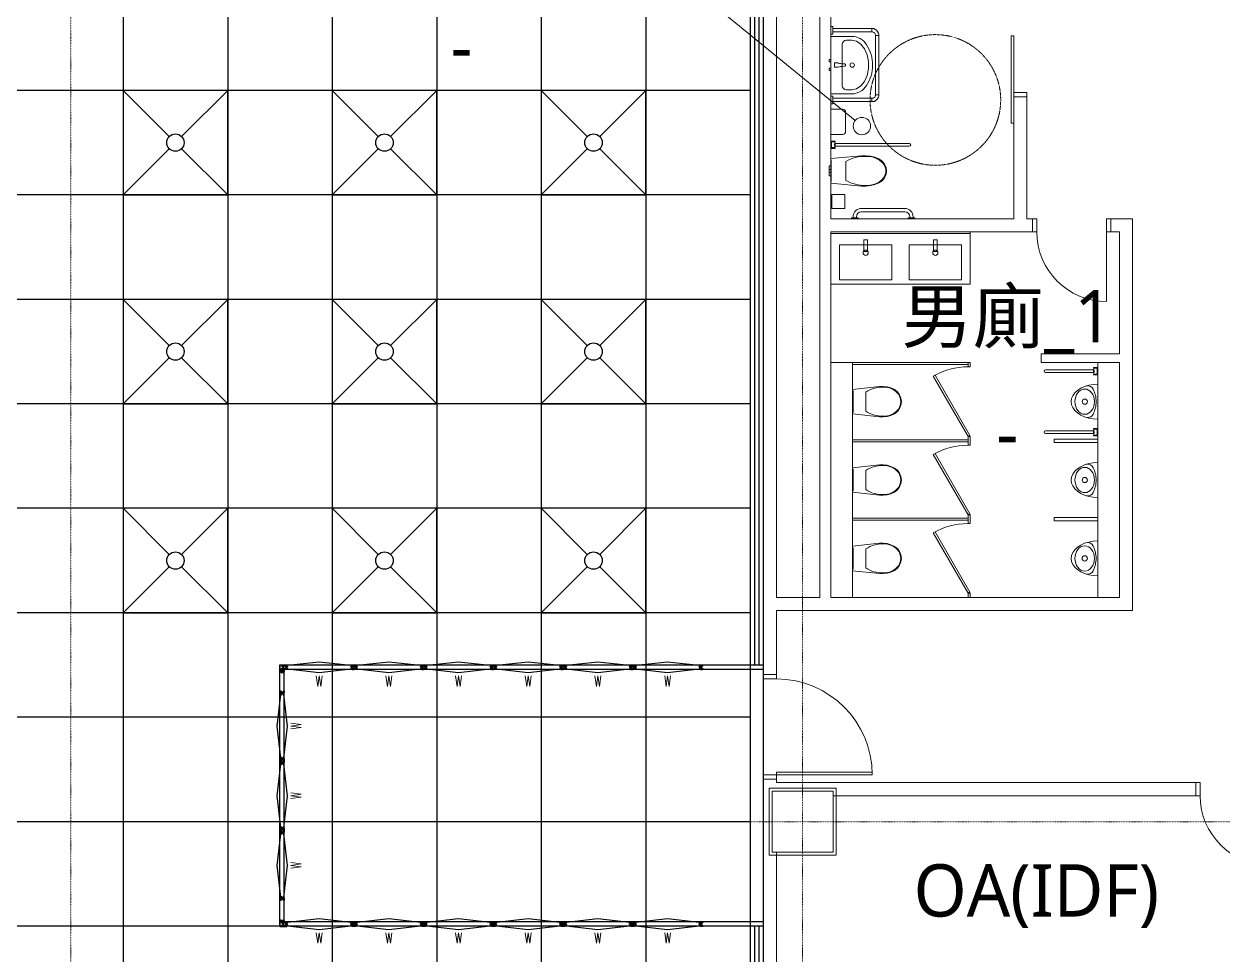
# Model space of a CAD drawing. Extents: x -32000 to 290600, y -111057 to 131250.
# Drawn here: x 234661 to 248428, y 58470 to 69162 of the extents above; entities that cross this region are included whole.
import ezdxf
from ezdxf.enums import TextEntityAlignment as Align

# ---------------------------------------------------------------- set-up
doc = ezdxf.new("R2010")
doc.units = 0
doc.header["$LTSCALE"] = 5
for name, pattern in [('H12PL3$0$HIDDEN', [0.4, 0.3, -0.1]), ('H12PL3$0$JJP_三點線', [0.9, 0.3, -0.15, 0, -0.15, 0, -0.15, 0, -0.15]), ('H12PL3$0$TAI_實線_CNS', [2000, 1000, -1000])]:
    doc.linetypes.add(name, pattern=pattern)
for name, color, linetype in [('H12PL3$0$A-OBJE-TOIL.3D', 252, 'Continuous'), ('H12PL3$0$A-WALL-IN', 252, 'Continuous'), ('H12PL3$0$A-ZONE', 252, 'Continuous'), ('H12PL3$0$Door', 252, 'Continuous'), ('H12PL3$0$S-COL', 252, 'Continuous'), ('H12PL3$0$S-GRID', 252, 'Continuous'), ('XFDC30-200K$0$A-C-4500 (50K)', 9, 'Continuous'), ('XFDC30-50K$0$A-C-4500 (50K)', 9, 'Continuous'), ('XFDH30-50K$0$A-FFU-1200x1200_FAB B', 8, 'Continuous'), ('XFDP30$0$A-Partition-Col', 9, 'Continuous'), ('XFDP30$0$A-W-P1S (50K)', 9, 'Continuous'), ('XFDP30$0$A-W-P2D (50K)', 9, 'Continuous'), ('XFDP30$0$A-WINDOW (50K)', 9, 'Continuous')]:
    doc.layers.add(name, color=color, linetype=linetype)
doc.layers.add('XFDC30-200K$0$A-Area (50K)', color=170, linetype='Continuous', plot=False)
doc.styles.add('H12PL3$0$Standard', font='', dxfattribs={"width": 0.8})
doc.styles.add('XFDP30$0$15P6-XFDP10$0$AA-TXT', font='simplex.shx', dxfattribs={"width": 0.8, "bigfont": 'chineset.shx'})
doc.styles.get('H12PL3$0$Standard').set_extended_font_data('Microsoft JhengHei')

# ---------------------------------------------------------------- blocks, each defined once
blk = doc.blocks.new('XFDP30$0$XBDP15$0$TP1-50-Partition_Col-L')
for p, q in [((-1.1, -2.4), (0.3, -2.4)), ((0.4, -1.6), (0.4, -2.3)), ((0.5, -1.6), (0.4, -1.6)), ((0.5, -1.6), (0.5, -2.3))]:
    blk.add_line(p, q)
at = {"linetype": 'Continuous', "ltscale": 5}
blk.add_line((-1.1, -2.5), (0.3, -2.5), dxfattribs=at)
for points in [[(-1.6, 2.6), (-1.6, 2.5), (-1.6, 2.6), (2.5, 2.6), (2.5, 4.4), (2.5, 5.2), (2.5, 5.2), (2.5, 5.4), (2.6, 5.4), (2.6, -2.6), (-5.4, -2.6), (-5.4, -2.5), (-5.2, -2.5), (-5.2, -2.5), (-4.4, -2.5), (2.3, -2.5, 0.414214), (2.5, -2.3), (2.5, 2.5), (-1.6, 2.5)], [(-1.6, 2.7), (-2.3, 2.7, -0.414213), (-2.4, 2.8), (-2.4, 4.3), (-2.5, 4.3), (-2.5, 2.8, 0.414213), (-2.3, 2.6), (-1.6, 2.6), (-1.6, 2.7)], [(0.4, 1.6), (0.4, 2.3, 0.414213), (0.3, 2.4), (-1.1, 2.4), (-1.1, 2.5), (0.3, 2.5, -0.414213), (0.5, 2.3), (0.5, 1.6), (0.4, 1.6)], [(1.6, 2.7), (2.3, 2.7, 0.414213), (2.4, 2.8), (2.4, 4.3), (2.5, 4.3), (2.5, 2.8, -0.414213), (2.3, 2.6), (1.6, 2.6), (1.6, 2.7)], [(0.4, -1.6), (0.4, -2.3, -0.414213), (0.3, -2.4), (-1.1, -2.4), (-1.1, -2.5), (0.3, -2.5, 0.414213), (0.5, -2.3), (0.5, -1.6), (0.4, -1.6)]]:
    blk.add_lwpolyline(points, format="xyb")
for points in [[(2.2, 4.2), (-2.2, 4.2, 0.414214), (-2.3, 4.1), (-2.3, 3.2, 0.414214), (-2.2, 3.2), (-1.3, 3.2, -0.414214), (-1.1, 3), (-1.1, 2.9, -0.414214), (-1.3, 2.7), (-1.9, 2.7), (-1.9, 2.8), (-1.3, 2.8, 0.414214), (-1.2, 2.9), (-1.2, 3, 0.414214), (-1.3, 3.1), (-2.2, 3.1, -0.414214), (-2.4, 3.2), (-2.4, 4.1, -0.414214), (-2.2, 4.3), (2.2, 4.3, -0.414214), (2.4, 4.1), (2.4, 3.2, -0.414214), (2.2, 3.1), (1.3, 3.1, 0.414214), (1.2, 3), (1.2, 2.9, 0.414214), (1.3, 2.8), (1.9, 2.8), (1.9, 2.7), (1.3, 2.7, -0.414214), (1.1, 2.9), (1.1, 3, -0.414214), (1.3, 3.2), (2.2, 3.2, 0.414214), (2.3, 3.2), (2.3, 4.1, 0.414214)], [(-1.1, -2.2), (-1.1, 2.2, -0.414214), (-1, 2.3), (-0.1, 2.3, -0.414214), (0, 2.2), (0, 1.3, 0.414214), (0.2, 1.1), (0.3, 1.1, 0.414214), (0.4, 1.3), (0.4, 1.9), (0.4, 1.9), (0.4, 1.3, -0.414214), (0.3, 1.2), (0.2, 1.2, -0.414214), (0.1, 1.3), (0.1, 2.2, 0.414214), (-0.1, 2.4), (-1, 2.4, 0.414214), (-1.1, 2.2), (-1.1, -2.2, 0.414214), (-1, -2.4), (-0.1, -2.4, 0.414214), (0.1, -2.2), (0.1, -1.3, -0.414214), (0.2, -1.2), (0.3, -1.2, -0.414214), (0.4, -1.3), (0.4, -1.9), (0.4, -1.9), (0.4, -1.3, 0.414214), (0.3, -1.1), (0.2, -1.1, 0.414214), (0, -1.3), (0, -2.2, -0.414214), (-0.1, -2.3), (-1, -2.3, -0.414214)]]:
    blk.add_lwpolyline(points, format="xyb", close=True)
for radius in [0.12, 0.18]:
    blk.add_arc((0.3, -2.3), radius, 270, 0)
blk = doc.blocks.new('XFDP30$0$XBDP15$0$GAW513-1-昇')
blk.add_lwpolyline([(14, -8, 1), (12, -7), (11, -9), (3, 1), (10, 8), (11, 8), (11, 0, 0.414214), (11, 0), (12, 0, 0.414214), (12, 0), (12, 10), (10, 10), (12, 10), (10, 10), (-8, -8), (-4, -8, 1), (-4, -7), (-5, -7), (-2, -4), (-2, -10), (-2, -10, 0.754301), (-3, -10), (-2, -11, 0.309364), (-2, -11), (0, -10), (0, -2), (2, 0), (11, -10, 0.520567), (12, -10)], format="xyb", close=True)
blk = doc.blocks.new('XFDP30$0$XBDP15$0$連窗視窗框')
for points in [[(25, 4), (25, -13, -0.414214), (22, -15), (13, -15, -0.414214), (10, -13), (10, -12, -0.300714), (11, -10), (11, -1, 0.414214), (10, 0), (-11, 0, 0.414214), (-11, -1), (-11, -10, -0.300714), (-11, -12), (-11, -13, -0.414214), (-13, -15), (-22, -15, -0.414214), (-25, -13), (-25, 4), (-20, 4, -1), (-20, 3), (-24, 3), (-24, 1), (0, 1), (0, 5), (-4, 5, -1), (-4, 7), (3, 7), (4, 6), (4, 7), (8, 7), (8, 22), (10, 22)], [(24, 3), (23, 3), (23, 5), (2, 5), (2, 1), (11, 1, -0.414214), (13, -1), (13, -10, -0.267949), (12, -11), (12, -11, 0.277698), (12, -12), (12, -13, 0.414214), (13, -14), (22, -14, 0.414214), (24, -13), (24, 0), (21, 0), (21, 1), (24, 1)], [(-24, -13, 0.414214), (-22, -14), (-13, -14, 0.414214), (-12, -13), (-12, -12, 0.277698), (-12, -11), (-12, -11, -0.267949), (-13, -10), (-13, -1, 0.414214), (-14, 0), (-24, 0)]]:
    blk.add_lwpolyline(points, format="xyb", close=True)
blk.add_lwpolyline([(9, 20), (9, 7), (21, 7), (10, 20)], close=True)
blk = doc.blocks.new('XFDP30$0$XBDP15$0$TP1-50-Partition_Col-w-side')
at = {"xscale": 0.1000000000003638, "yscale": 0.1000000000003638, "zscale": 0.1000000000003638, "rotation": 270}
for name, p in [('XFDP30$0$XBDP15$0$連窗視窗框', (1.5, 0)), ('XFDP30$0$XBDP15$0$GAW513-1-昇', (2.7, 1.7))]:
    blk.add_blockref(name, p, dxfattribs=at)
blk = doc.blocks.new('XFDP30$0$Window-120')
blk.add_lwpolyline([(57.3, -7.5), (1.8, -2.3), (0, -2.3), (0, 2.3), (1.8, 2.3), (57.3, 7.5), (112.8, 2.3), (114.6, 2.3), (114.6, -2.3), (112.8, -2.3)], close=True)
at = {"color": 1, "style": 'XFDP30$0$15P6-XFDP10$0$AA-TXT', "width": 0.8}
blk.add_text('W', height=15, dxfattribs=at).set_placement((57.3, -20), align=Align.MIDDLE)
blk = doc.blocks.new('XFDP30$0$XBDP15$0$GS-525庫板崁合材')
at = {"ltscale": 5.5}
blk.add_lwpolyline([(-6, 29), (-9, 29, 0.414214), (-11, 27), (-11, 1, 0.414214), (-9, 0), (9, 0, 0.414214), (11, 1), (11, 27, 0.414214), (9, 29), (6, 29), (6, 28), (9, 28, -0.414214), (10, 27), (10, 1, -0.414214), (9, 1), (-9, 1, -0.414214), (-10, 1), (-10, 27, -0.414214), (-9, 28), (-6, 28)], format="xyb", close=True, dxfattribs=at)
blk = doc.blocks.new('XFDP30$0$XBDP15$0$TP1-50-Partition_Col-w')
at = {"yscale": 0.1000000000003638}
for name, p, xscale, zscale, rotation in [('XFDP30$0$XBDP15$0$GAW513-1-昇', (-2.7, 1.7), -0.1000000000003638, 0.1, 90), ('XFDP30$0$XBDP15$0$連窗視窗框', (-1.5, 0), -0.1000000000003638, 0.1, 90), ('XFDP30$0$XBDP15$0$GS-525庫板崁合材', (1.4, 0), 0.1000000000003638, 0.1000000000003638, 90), ('XFDP30$0$XBDP15$0$連窗視窗框', (1.5, 0), 0.1000000000003638, 0.1000000000003638, 270), ('XFDP30$0$XBDP15$0$GAW513-1-昇', (2.7, 1.7), 0.1000000000003638, 0.1000000000003638, 270)]:
    blk.add_blockref(name, p, dxfattribs=dict(at, xscale=xscale, zscale=zscale, rotation=rotation))
blk = doc.blocks.new('XFDP30')
at = {"layer": 'XFDP30$0$A-W-P1S (50K)'}
for p, q in [((243051, 61800), (243051, 89975, 0)), ((243101, 61800), (243101, 90025, 0)), ((243051, 50125), (243051, 58800)), ((243101, 50075), (243101, 58800))]:
    blk.add_line(p, q, dxfattribs=at)
at = {"layer": 'XFDP30$0$A-W-P2D (50K)'}
for p, q in [((237600, 58800), (237600, 61800)), ((243151, 61800), (237600, 61800)), ((237650, 58850), (237650, 61750)), ((243151, 61750), (237650, 61750)), ((243151, 58800), (237600, 58800)), ((243151, 58850), (237650, 58850))]:
    blk.add_line(p, q, dxfattribs=at)
at = {"layer": 'XFDP30$0$A-Partition-Col', "yscale": 10, "zscale": 10}
for name, p, xscale, rotation in [('XFDP30$0$XBDP15$0$TP1-50-Partition_Col-L', (237625, 61775), 10, 180), ('XFDP30$0$XBDP15$0$TP1-50-Partition_Col-w-side', (237625, 61748), -10, 90), ('XFDP30$0$XBDP15$0$TP1-50-Partition_Col-w-side', (237625, 61500, 0), -10, 90), ('XFDP30$0$XBDP15$0$TP1-50-Partition_Col-w', (237625, 60700, 0), -10, 90), ('XFDP30$0$XBDP15$0$TP1-50-Partition_Col-w', (237625, 59900, 0), -10, 90), ('XFDP30$0$XBDP15$0$TP1-50-Partition_Col-w-side', (237625, 59100, 0), 10, 90), ('XFDP30$0$XBDP15$0$TP1-50-Partition_Col-w-side', (237651, 58825), -10, 180), ('XFDP30$0$XBDP15$0$TP1-50-Partition_Col-w', (238451, 58825), 10, 180), ('XFDP30$0$XBDP15$0$TP1-50-Partition_Col-w', (239251, 58825), 10, 180), ('XFDP30$0$XBDP15$0$TP1-50-Partition_Col-w', (240051, 58825), 10, 180), ('XFDP30$0$XBDP15$0$TP1-50-Partition_Col-w', (240851, 58825), 10, 180), ('XFDP30$0$XBDP15$0$TP1-50-Partition_Col-w', (241651, 58825), 10, 180), ('XFDP30$0$XBDP15$0$TP1-50-Partition_Col-w-side', (242451, 58825), 10, 180)]:
    blk.add_blockref(name, p, dxfattribs=dict(at, xscale=xscale, rotation=rotation))
for name, p, xscale in [('XFDP30$0$XBDP15$0$TP1-50-Partition_Col-w-side', (237651, 61775), 10), ('XFDP30$0$XBDP15$0$TP1-50-Partition_Col-w', (238451, 61775), -10), ('XFDP30$0$XBDP15$0$TP1-50-Partition_Col-w', (239251, 61775), -10), ('XFDP30$0$XBDP15$0$TP1-50-Partition_Col-w', (240051, 61775), -10), ('XFDP30$0$XBDP15$0$TP1-50-Partition_Col-w', (240851, 61775), -10), ('XFDP30$0$XBDP15$0$TP1-50-Partition_Col-w', (241651, 61775), -10), ('XFDP30$0$XBDP15$0$TP1-50-Partition_Col-w-side', (242451, 61775), -10), ('XFDP30$0$XBDP15$0$TP1-50-Partition_Col-L', (237625, 58825), -10)]:
    blk.add_blockref(name, p, dxfattribs=dict(at, xscale=xscale))
at = {"layer": 'XFDP30$0$A-WINDOW (50K)', "xscale": -6.55, "yscale": 8, "zscale": 8}
for p in [(238426, 61775, 0), (239226, 61775, 0), (240026, 61775, 0), (240826, 61775, 0), (241626, 61775, 0), (242426, 61775, 0), (238426, 58825, 0), (239226, 58825, 0), (240026, 58825, 0), (240826, 58825, 0), (241626, 58825, 0), (242426, 58825, 0)]:
    blk.add_blockref('XFDP30$0$Window-120', p, dxfattribs=at)
at = {"layer": 'XFDP30$0$A-WINDOW (50K)', "xscale": -6.55, "yscale": 8, "zscale": 8, "rotation": 90}
for p in [(237625, 61475), (237625, 60675), (237625, 59875)]:
    blk.add_blockref('XFDP30$0$Window-120', p, dxfattribs=at)
blk = doc.blocks.new('H12PL3')
at = {"layer": 'H12PL3$0$A-OBJE-TOIL.3D', "linetype": 'H12PL3$0$TAI_實線_CNS', "lineweight": 0}
for p, q in [((243925, 69134.32), (243925, 69135)), ((243947, 69135), (243925, 69135)), ((243925, 69132.29), (243925, 69134.32)), ((243925, 69128.97), (243925, 69132.29)), ((243925, 69124.47), (243925, 69128.97)), ((243925, 69118.93), (243925, 69124.47)), ((243925, 69112.5), (243925, 69118.93)), ((243925, 69105.39), (243925, 69112.5)), ((243947, 69134.32), (243947, 69135)), ((243947, 69132.29), (243947, 69134.32)), ((243947, 69128.97), (243947, 69132.29)), ((243947, 69124.47), (243947, 69128.97)), ((243947, 69118.93), (243947, 69124.47)), ((243947, 69112.5), (243947, 69118.93)), ((243947, 69105.39), (243947, 69112.5)), ((244397, 69109), (243947, 69109)), ((244397, 69108.71), (244397, 69109)), ((244400.3, 69109), (244397, 69109)), ((244397, 69107.85), (244397, 69108.71)), ((244397, 69106.45), (244397, 69107.85)), ((244403.5, 69109), (244400.3, 69109)), ((244406.5, 69109), (244403.5, 69109)), ((244409.21, 69109), (244406.5, 69109)), ((244411.55, 69109), (244409.21, 69109)), ((244413.45, 69109), (244411.55, 69109)), ((244414.85, 69109), (244413.45, 69109)), ((244415.71, 69109), (244414.85, 69109)), ((244416, 69109), (244415.71, 69109)), ((244419.3, 69108.71), (244416, 69109)), ((244422.5, 69107.85), (244419.3, 69108.71)), ((244425.5, 69106.45), (244422.5, 69107.85)), ((243925, 69097.81), (243925, 69105.39)), ((243925, 69090), (243925, 69097.81)), ((243925, 69082.19), (243925, 69090)), ((243925, 69074.61), (243925, 69082.19)), ((243925, 69067.5), (243925, 69074.61)), ((243925, 69061.07), (243925, 69067.5)), ((243925, 69055.53), (243925, 69061.07)), ((243925, 69051.03), (243925, 69055.53)), ((243925, 69047.71), (243925, 69051.03)), ((243925, 69045.68), (243925, 69047.71)), ((243925, 69045), (243925, 69045.68)), ((243947, 69045), (243925, 69045)), ((243947, 69097.81), (243947, 69105.39)), ((243947, 69090), (243947, 69097.81)), ((243947, 69082.19), (243947, 69090)), ((243947, 69074.61), (243947, 69082.19)), ((243947, 69067.5), (243947, 69074.61)), ((244397, 69071), (243947, 69071)), ((243947, 69061.07), (243947, 69067.5)), ((243947, 69055.53), (243947, 69061.07)), ((243947, 69051.03), (243947, 69055.53)), ((243947, 69047.71), (243947, 69051.03)), ((243947, 69045.68), (243947, 69047.71)), ((243947, 69045), (243947, 69045.68)), ((244397, 69104.55), (244397, 69106.45)), ((244397, 69102.21), (244397, 69104.55)), ((244397, 69099.5), (244397, 69102.21)), ((244397, 69096.5), (244397, 69099.5)), ((244397, 69093.3), (244397, 69096.5)), ((244397, 69090), (244397, 69093.3)), ((244397, 69086.7), (244397, 69090)), ((244397, 69083.5), (244397, 69086.7)), ((244397, 69080.5), (244397, 69083.5)), ((244397, 69077.79), (244397, 69080.5)), ((244397, 69075.45), (244397, 69077.79)), ((244397, 69073.55), (244397, 69075.45)), ((244397, 69072.15), (244397, 69073.55)), ((244397, 69071.29), (244397, 69072.15)), ((244397, 69071), (244397, 69071.29)), ((244397, 69071), (244404.12, 69070.38)), ((244404.12, 69070.38), (244411.02, 69068.53)), ((244411.02, 69068.53), (244417.5, 69065.51)), ((244417.5, 69065.51), (244423.35, 69061.41)), ((244420.63, 69105.14), (244424.02, 69104.24)), ((244423.35, 69061.41), (244428.41, 69056.35)), ((244424.02, 69104.24), (244436.5, 69098.42)), ((244428.21, 69104.55), (244425.5, 69106.45)), ((244430.55, 69102.21), (244428.21, 69104.55)), ((244428.41, 69056.35), (244432.51, 69050.5)), ((244431.62, 69100.69), (244430.55, 69102.21)), ((244432.51, 69050.5), (244435.53, 69044.02)), ((244435.53, 69044.02), (244437.38, 69037.12)), ((244436.5, 69098.42), (244447.78, 69090.52)), ((244437.38, 69037.12), (244438, 69030)), ((244438, 68350), (244438, 69030)), ((244438, 69030), (244438.29, 69030)), ((244438.29, 69030), (244439.15, 69030)), ((244439.15, 69030), (244440.55, 69030)), ((244440.55, 69030), (244442.45, 69030)), ((244442.45, 69030), (244444.79, 69030)), ((244444.79, 69030), (244447.5, 69030)), ((244447.5, 69030), (244450.5, 69030)), ((244447.78, 69090.52), (244457.52, 69080.78)), ((244450.5, 69030), (244453.7, 69030)), ((244453.7, 69030), (244457, 69030)), ((244457, 69030), (244460.3, 69030)), ((244457.52, 69080.78), (244465.42, 69069.5)), ((244460.3, 69030), (244463.5, 69030)), ((244463.5, 69030), (244466.5, 69030)), ((244465.42, 69069.5), (244471.24, 69057.02)), ((244466.5, 69030), (244469.21, 69030)), ((244469.21, 69030), (244471.55, 69030)), ((244471.24, 69057.02), (244474.8, 69043.72)), ((244471.55, 69030), (244473.45, 69030)), ((244473.45, 69030), (244474.85, 69030)), ((244474.8, 69043.72), (244476, 69030)), ((244474.85, 69030), (244475.71, 69030)), ((244475.71, 69030), (244476, 69030)), ((244476, 68350), (244476, 69030)), ((243925, 68334.32), (243925, 68335)), ((243947, 68335), (243925, 68335)), ((243925, 68332.29), (243925, 68334.32)), ((243925, 68328.97), (243925, 68332.29)), ((243925, 68324.47), (243925, 68328.97)), ((243925, 68318.93), (243925, 68324.47)), ((243925, 68312.5), (243925, 68318.93)), ((243925, 68305.39), (243925, 68312.5)), ((243925, 68297.81), (243925, 68305.39)), ((243925, 68290), (243925, 68297.81)), ((243925, 68282.19), (243925, 68290)), ((243925, 68274.61), (243925, 68282.19)), ((243947, 68334.32), (243947, 68335)), ((243947, 68332.29), (243947, 68334.32)), ((243947, 68328.97), (243947, 68332.29)), ((243947, 68324.47), (243947, 68328.97)), ((243947, 68318.93), (243947, 68324.47)), ((243947, 68312.5), (243947, 68318.93)), ((243947, 68305.39), (243947, 68312.5)), ((244397, 68309), (243947, 68309)), ((243947, 68297.81), (243947, 68305.39)), ((243947, 68290), (243947, 68297.81)), ((243947, 68282.19), (243947, 68290)), ((243947, 68274.61), (243947, 68282.19)), ((244397, 68309), (244404.12, 68309.62)), ((244397, 68308.71), (244397, 68309)), ((244397, 68307.85), (244397, 68308.71)), ((244397, 68306.45), (244397, 68307.85)), ((244397, 68304.55), (244397, 68306.45)), ((244397, 68302.21), (244397, 68304.55)), ((244397, 68299.5), (244397, 68302.21)), ((244397, 68296.5), (244397, 68299.5)), ((244397, 68293.3), (244397, 68296.5)), ((244397, 68290), (244397, 68293.3)), ((244397, 68286.7), (244397, 68290)), ((244397, 68283.5), (244397, 68286.7)), ((244397, 68280.5), (244397, 68283.5)), ((244404.12, 68309.62), (244411.02, 68311.47)), ((244411.02, 68311.47), (244417.5, 68314.49)), ((244417.5, 68314.49), (244423.35, 68318.59)), ((244423.35, 68318.59), (244428.41, 68323.65)), ((244424.02, 68275.76), (244436.5, 68281.58)), ((244428.41, 68323.65), (244432.51, 68329.5)), ((244432.51, 68329.5), (244435.53, 68335.98)), ((244435.53, 68335.98), (244437.38, 68342.88)), ((244436.5, 68281.58), (244447.78, 68289.48)), ((244437.38, 68342.88), (244438, 68350)), ((244438, 68350), (244438.29, 68350)), ((244438.29, 68350), (244439.15, 68350)), ((244439.15, 68350), (244440.55, 68350)), ((244440.55, 68350), (244442.45, 68350)), ((244442.45, 68350), (244444.79, 68350)), ((244444.79, 68350), (244447.5, 68350)), ((244447.5, 68350), (244450.5, 68350)), ((244447.78, 68289.48), (244457.52, 68299.22)), ((244450.5, 68350), (244453.7, 68350)), ((244453.7, 68350), (244457, 68350)), ((244457, 68350), (244460.3, 68350)), ((244457.52, 68299.22), (244465.42, 68310.5)), ((244460.3, 68350), (244463.5, 68350)), ((244463.5, 68350), (244466.5, 68350)), ((244465.42, 68310.5), (244471.24, 68322.98)), ((244466.5, 68350), (244469.21, 68350)), ((244469.21, 68350), (244471.55, 68350)), ((244471.24, 68322.98), (244474.8, 68336.28)), ((244471.55, 68350), (244473.45, 68350)), ((244473.45, 68350), (244474.85, 68350)), ((244474.8, 68336.28), (244476, 68350)), ((244474.85, 68350), (244475.71, 68350)), ((244475.71, 68350), (244476, 68350)), ((243925, 68267.5), (243925, 68274.61)), ((243925, 68261.07), (243925, 68267.5)), ((243925, 68255.53), (243925, 68261.07)), ((243925, 68251.03), (243925, 68255.53)), ((243925, 68247.71), (243925, 68251.03)), ((243925, 68245.68), (243925, 68247.71)), ((243925, 68245), (243925, 68245.68)), ((243947, 68245), (243925, 68245)), ((243947, 68267.5), (243947, 68274.61)), ((244397, 68271), (243947, 68271)), ((243947, 68261.07), (243947, 68267.5)), ((243947, 68255.53), (243947, 68261.07)), ((243947, 68251.03), (243947, 68255.53)), ((243947, 68247.71), (243947, 68251.03)), ((243947, 68245.68), (243947, 68247.71)), ((243947, 68245), (243947, 68245.68)), ((244397, 68277.79), (244397, 68280.5)), ((244397, 68275.45), (244397, 68277.79)), ((244397, 68273.55), (244397, 68275.45)), ((244397, 68272.15), (244397, 68273.55)), ((244397, 68271.29), (244397, 68272.15)), ((244397, 68271), (244397, 68271.29)), ((244400.3, 68271), (244397, 68271)), ((244403.5, 68271), (244400.3, 68271)), ((244406.5, 68271), (244403.5, 68271)), ((244409.21, 68271), (244406.5, 68271)), ((244411.55, 68271), (244409.21, 68271)), ((244413.45, 68271), (244411.55, 68271)), ((244414.85, 68271), (244413.45, 68271)), ((244415.71, 68271), (244414.85, 68271)), ((244416, 68271), (244415.71, 68271)), ((244416, 68271), (244419.3, 68271.29)), ((244419.3, 68271.29), (244422.5, 68272.15)), ((244420.63, 68274.86), (244424.02, 68275.76)), ((244422.5, 68272.15), (244425.5, 68273.55)), ((244425.5, 68273.55), (244428.21, 68275.45)), ((244428.21, 68275.45), (244430.55, 68277.79)), ((244430.55, 68277.79), (244431.62, 68279.31))]:
    blk.add_line(p, q, dxfattribs=at)
at = {"layer": 'H12PL3$0$A-OBJE-TOIL.3D', "lineweight": 0}
for p, q in [((244105, 68975), (244165, 68975)), ((244165, 68975), (244219.94, 68963.46)), ((244055, 68925), (244055, 68455)), ((244219.94, 68963.46), (244270.42, 68929.76)), ((244270.42, 68929.76), (244312.37, 68876.64)), ((244312.37, 68876.64), (244342.38, 68808.39)), ((244342.38, 68808.39), (244358.02, 68730.56)), ((244358.02, 68730.56), (244358.02, 68649.44)), ((244342.38, 68571.61), (244312.37, 68503.36)), ((244358.02, 68649.44), (244342.38, 68571.61)), ((244270.42, 68450.24), (244219.94, 68416.54)), ((244312.37, 68503.36), (244270.42, 68450.24)), ((244165, 68405), (244105, 68405)), ((244219.94, 68416.54), (244165, 68405)), ((243933, 67816), (243933, 67734)), ((243933, 67808), (243974, 67808)), ((243933, 67742), (243974, 67742)), ((243972, 67791.5), (243963.63, 67775)), ((243972, 67758.5), (243963.63, 67775)), ((243974, 67791.5), (243974, 67758.5)), ((243905, 67532), (243905, 67515.31)), ((243925, 67532), (243905, 67532)), ((243905, 67515.31), (243905, 67491)), ((243905, 67491), (243905, 67486.31)), ((243925, 67491), (243905, 67491)), ((243905, 67486.31), (243905, 67475)), ((243905, 67475), (243905, 67463.69)), ((243905, 67463.69), (243905, 67459)), ((243925, 67459), (243905, 67459)), ((243905, 67459), (243905, 67434.69)), ((243925, 67532), (243925, 67515.31)), ((243925, 67515.31), (243925, 67491)), ((243925, 67491), (243925, 67486.31)), ((243925, 67486.31), (243925, 67475)), ((243925, 67475), (243925, 67463.69)), ((243925, 67463.69), (243925, 67459)), ((243925, 67459), (243925, 67434.69)), ((244098.04, 67475), (244098.04, 67583.94)), ((244098.04, 67366.06), (244098.04, 67475)), ((243905, 67434.69), (243905, 67418)), ((243925, 67418), (243905, 67418)), ((243925, 67434.69), (243925, 67418)), ((243927, 67205), (243927, 67045)), ((243935, 67205), (243935, 67045)), ((243925, 66775), (245525, 66775)), ((243925, 66175), (243925, 66775)), ((245525, 66175), (245525, 66775)), ((243925, 66755), (245525, 66755)), ((244625, 66625), (244025, 66625)), ((244025, 66625), (244025, 66225)), ((244625, 66225), (244625, 66625)), ((245425, 66625), (244825, 66625)), ((244825, 66625), (244825, 66225)), ((245425, 66225), (245425, 66625)), ((244025, 66225), (244625, 66225)), ((244825, 66225), (245425, 66225)), ((243925, 66175), (245525, 66175)), ((246982, 65208), (246941, 65208)), ((246941, 65158.5), (246941, 65191.5)), ((246982, 65142), (246941, 65142)), ((246943, 65191.5), (246951.37, 65175)), ((246943, 65158.5), (246951.37, 65175)), ((246982, 65134), (246982, 65216)), ((244326.41, 64933.94), (244326.41, 64825)), ((244326.41, 64825), (244326.41, 64716.06)), ((246982, 64508), (246941, 64508)), ((246941, 64491.5), (246941, 64458.5)), ((246982, 64442), (246941, 64442)), ((246943, 64491.5), (246951.37, 64475)), ((246943, 64458.5), (246951.37, 64475)), ((246982, 64516), (246982, 64434)), ((245525, 64425), (245500, 64425)), ((245500, 64425), (245500, 64375)), ((245500, 64375), (245500, 64325)), ((245500, 64325), (245525, 64325)), ((245525, 64375), (245525, 64425)), ((245525, 64325), (245525, 64375)), ((244326.41, 64033.94), (244326.41, 63925)), ((244326.41, 63925), (244326.41, 63816.06)), ((245525, 63525), (245500, 63525)), ((245500, 63525), (245500, 63475)), ((245500, 63475), (245500, 63425)), ((245525, 63475), (245525, 63525)), ((245525, 63425), (245525, 63475)), ((245500, 63425), (245525, 63425)), ((244326.41, 63133.94), (244326.41, 63025)), ((244326.41, 63025), (244326.41, 62916.06))]:
    blk.add_line(p, q, dxfattribs=at)
at = {"layer": 'H12PL3$0$A-OBJE-TOIL.3D', "lineweight": 0, "flags": 128}
for points in [[(244165, 68360), (243935, 68360, -0.41421356), (243925, 68370), (243925, 68690), (243925, 69010, -0.41421356), (243935, 69020), (244165, 69020, -0.26480339), (244334.71, 68923.35, -0.14735266), (244405, 68690, -0.14735266), (244334.71, 68456.65, -0.26480339), (244165, 68360)], [(243925, 67895), (244058.75, 67895, 0.41421356), (244095, 67931.25), (244095, 68148.75, 0.41421356), (244058.75, 68185), (243925, 68185)], [(243925, 67816), (243925, 67734), (243974, 67734), (243974, 67742), (243972, 67742), (243972, 67758.5), (244825, 67758.5, 1), (244825, 67791.5), (243972, 67791.5), (243972, 67808), (243974, 67808), (243974, 67816)], [(244869.03, 66935), (244869.03, 66949, 0.41421356), (244774.03, 67044), (244276.03, 67044, 0.41421356), (244181.03, 66949), (244181.03, 66935), (244219.03, 66935), (244219.03, 66949, -0.41421356), (244276.03, 67006), (244774.03, 67006, -0.41421356), (244831.03, 66949), (244831.03, 66935)], [(246990, 65134), (246990, 65216), (246941, 65216), (246941, 65208), (246943, 65208), (246943, 65191.5), (246390, 65191.5, 1), (246390, 65158.5), (246943, 65158.5), (246943, 65142), (246941, 65142), (246941, 65134)], [(246990, 64516), (246990, 64434), (246941, 64434), (246941, 64442), (246943, 64442), (246943, 64458.5), (246390, 64458.5, -1), (246390, 64491.5), (246943, 64491.5), (246943, 64508), (246941, 64508), (246941, 64516)]]:
    blk.add_lwpolyline(points, format="xyb", close=True, dxfattribs=at)
for points in [[(243925, 68753.5), (243925, 68726.5), (243905, 68726.5), (243905, 68753.5)], [(243966, 68712), (243966.05, 68712.52), (243966.14, 68712.87), (243966.4, 68713.5), (243966.49, 68713.63), (243966.97, 68714.2), (243967.5, 68714.6), (243968.08, 68714.85), (243968.74, 68714.98), (243981.39, 68715), (244000.47, 68715), (244003.26, 68714.98), (244003.77, 68714.89), (244010.74, 68711.92), (244022.63, 68709.33), (244033.85, 68707.73), (244047.63, 68706.18), (244082.05, 68703.26), (244085.23, 68702.98), (244087.26, 68702.38), (244089.11, 68701.41), (244090.78, 68700.09), (244092.22, 68698.5), (244093.39, 68696.59), (244094.09, 68695), (244094.83, 68692.27), (244095.02, 68690), (244094.83, 68687.73), (244094.31, 68685.52), (244093.43, 68683.42), (244092.22, 68681.54), (244090.78, 68679.91), (244089.11, 68678.6), (244087.14, 68677.6), (244085.3, 68677.03), (244084.9, 68677.01), (244082.49, 68676.81), (244053.72, 68674.41), (244036.18, 68672.6), (244022.63, 68670.68), (244010.58, 68668.04), (244003.52, 68665.05), (244003.26, 68665.02), (244001, 68665), (244000.47, 68665), (243981, 68665), (243968.48, 68665.05), (243967.97, 68665.18), (243967.07, 68665.7), (243966.7, 68666.07), (243966.18, 68666.97), (243966, 68667.48)], [(243925, 68653.5), (243925, 68626.5), (243905, 68626.5), (243905, 68653.5)], [(244378.43, 67644.42), (244428.17, 67632.02), (244475.11, 67613), (244512.31, 67587.4), (244540.82, 67554.36), (244558.78, 67516.05), (244565, 67475), (244558.78, 67433.95), (244540.82, 67395.64), (244512.31, 67362.6), (244475.11, 67337), (244428.17, 67317.98), (244378.43, 67305.58), (244327.08, 67300.09), (244275.38, 67301.65), (243925, 67334.03), (243925, 67615.97), (244275.38, 67648.35), (244327.08, 67649.91)], [(243925, 67352), (243925, 67598), (243930, 67598), (243930, 67352)], [(244085, 67205), (244085, 67045), (243935, 67045), (243935, 67050), (243927, 67050), (243927, 67045), (243925, 67045), (243925, 67205), (243927, 67205), (243927, 67200), (243935, 67200), (243935, 67205)], [(244239.03, 66925), (244239.03, 66935), (244161.03, 66935), (244161.03, 66925)], [(244889.03, 66925), (244889.03, 66935), (244811.03, 66935), (244811.03, 66925)], [(244305, 66550), (244345, 66550), (244345, 66685), (244305, 66685)], [(245105, 66550), (245145, 66550), (245145, 66685), (245105, 66685)], [(244175, 65275), (244175, 65250), (245500, 65250), (245500, 65275)], [(245525, 65275), (245500, 65275), (245500, 65225), (245525, 65225)], [(245521.65, 64437.5), (245121.65, 65130.32), (245100, 65117.82), (245500, 64425)], [(244571.75, 64655.58), (244615.28, 64667.98), (244656.35, 64687), (244688.89, 64712.6), (244713.85, 64745.64), (244729.56, 64783.95), (244735, 64825), (244729.56, 64866.05), (244713.85, 64904.36), (244688.89, 64937.4), (244656.35, 64963), (244615.28, 64982.02), (244571.75, 64994.42), (244526.82, 64999.91), (244481.59, 64998.35), (244175, 64965.97), (244175, 64684.03), (244481.59, 64651.65), (244526.82, 64650.09)], [(246990.06, 65025), (246937.1, 65021.97), (246885.75, 65012.95), (246837.56, 64998.22), (246794.01, 64978.23), (246756.41, 64953.58), (246725.92, 64925.03), (246703.44, 64893.43), (246689.68, 64859.76), (246685.04, 64825.03), (246689.67, 64790.3), (246703.43, 64756.62), (246725.9, 64725.03), (246756.39, 64696.47), (246793.98, 64671.81), (246837.53, 64651.81), (246885.71, 64637.07), (246937.06, 64628.04), (246990.02, 64625), (246990.04, 64825)], [(244175, 64948), (244175, 64702), (244180, 64702), (244180, 64948)], [(244175, 64387.5), (244175, 64362.5), (245500, 64362.5), (245500, 64387.5)], [(246990, 64355), (246990, 64395), (246490, 64395.05), (246490, 64355.05)], [(245521.65, 63537.5), (245121.65, 64230.32), (245100, 64217.82), (245500, 63525)], [(244571.75, 63755.58), (244615.28, 63767.98), (244656.35, 63787), (244688.89, 63812.6), (244713.85, 63845.64), (244729.56, 63883.95), (244735, 63925), (244729.56, 63966.05), (244713.85, 64004.36), (244688.89, 64037.4), (244656.35, 64063), (244615.28, 64082.02), (244571.75, 64094.42), (244526.82, 64099.91), (244481.59, 64098.35), (244175, 64065.97), (244175, 63784.03), (244481.59, 63751.65), (244526.82, 63750.09)], [(244175, 64048), (244175, 63802), (244180, 63802), (244180, 64048)], [(246989.98, 64125), (246937.01, 64121.97), (246885.66, 64112.95), (246837.47, 64098.22), (246793.92, 64078.23), (246756.33, 64053.58), (246725.83, 64025.03), (246703.36, 63993.43), (246689.59, 63959.76), (246684.96, 63925.03), (246689.59, 63890.3), (246703.34, 63856.62), (246725.81, 63825.03), (246756.3, 63796.47), (246793.89, 63771.81), (246837.44, 63751.81), (246885.62, 63737.07), (246936.97, 63728.04), (246989.94, 63725), (246989.96, 63925)], [(244175, 63487.5), (244175, 63462.5), (245500, 63462.5), (245500, 63487.5)], [(246989.91, 63455), (246989.91, 63495), (246489.91, 63495.05), (246489.91, 63455.05)], [(245521.65, 62637.5), (245121.65, 63330.32), (245100, 63317.82), (245500, 62625)], [(244571.75, 62855.58), (244615.28, 62867.98), (244656.35, 62887), (244688.89, 62912.6), (244713.85, 62945.64), (244729.56, 62983.95), (244735, 63025), (244729.56, 63066.05), (244713.85, 63104.36), (244688.89, 63137.4), (244656.35, 63163), (244615.28, 63182.02), (244571.75, 63194.42), (244526.82, 63199.91), (244481.59, 63198.35), (244175, 63165.97), (244175, 62884.03), (244481.59, 62851.65), (244526.82, 62850.09)], [(246989.89, 63225), (246936.93, 63221.97), (246885.57, 63212.95), (246837.39, 63198.22), (246793.83, 63178.23), (246756.24, 63153.58), (246725.74, 63125.03), (246703.27, 63093.43), (246689.51, 63059.76), (246684.87, 63025.03), (246689.5, 62990.3), (246703.26, 62956.62), (246725.72, 62925.03), (246756.21, 62896.47), (246793.8, 62871.81), (246837.35, 62851.81), (246885.53, 62837.07), (246936.89, 62828.04), (246989.85, 62825), (246989.87, 63025)], [(244175, 63148), (244175, 62902), (244180, 62902), (244180, 63148)], [(245525, 62625), (245500, 62625), (245500, 62575), (245525, 62575)]]:
    blk.add_lwpolyline(points, close=True, dxfattribs=at)
for points in [[(243925, 65275), (243925, 62575)], [(243925, 65275), (244175, 65275)], [(244175, 62575), (244175, 65275)], [(246990, 65275), (246990, 62575)], [(247240, 65275), (246990, 65275)], [(247240, 62575), (247240, 65275)], [(243925, 62575), (244175, 62575)], [(247240, 62575), (246990, 62575)]]:
    blk.add_lwpolyline(points, dxfattribs=at)
at = {"layer": 'H12PL3$0$A-OBJE-TOIL.3D', "linetype": 'H12PL3$0$HIDDEN', "lineweight": 0}
blk.add_circle((245125, 68290), 750, dxfattribs=at)
at = {"layer": 'H12PL3$0$A-OBJE-TOIL.3D', "lineweight": 0}
for centre, radius in [((244169.99, 68690), 25), ((244325, 66535.41), 30), ((245125, 66535.41), 30), ((246840.04, 64825.01), 30), ((246839.96, 63925.01), 30), ((246839.87, 63025.01), 30)]:
    blk.add_circle(centre, radius, dxfattribs=at)
for centre, radius, start, end in [((244105, 68925), 50, 90, 180), ((244105, 68455), 50, 180, 270), ((245500, 64425), 800, 90, 120), ((246874.78, 64936.8), 70.02, 25.447022, 100.808974), ((246639.89, 64825.03), 330.15, 359.994444, 25.447022), ((246639.89, 64825.03), 330.15, 334.541866, 359.994444), ((246874.76, 64713.22), 70.02, 259.179914, 334.541864), ((245500, 63525), 800, 90, 120), ((246874.7, 64036.8), 70.02, 25.447022, 100.808974), ((246639.81, 63925.03), 330.15, 359.994444, 25.447022), ((246639.81, 63925.03), 330.15, 334.541866, 359.994444), ((246874.68, 63813.22), 70.02, 259.179914, 334.541864), ((245500, 62625), 800, 90, 120), ((246874.61, 63136.8), 70.02, 25.447022, 100.808974), ((246639.72, 63025.03), 330.15, 359.994444, 25.447022), ((246639.72, 63025.03), 330.15, 334.541866, 359.994444), ((246874.59, 62913.22), 70.02, 259.179914, 334.541864)]:
    blk.add_arc(centre, radius, start, end, dxfattribs=at)
for centre, major_axis, ratio, start_param, end_param in [((244312.94, 67216.9), (425.52, 0), 0.99937656, 1.54718051, 2.10020106), ((244337.3, 67385.54), (257.06, 0), 0.99937656, 0.725939, 1.62652756), ((244417.76, 67474.19), (138.61, 0), 0.99937656, 0.00586074, 0.63250451), ((244417.76, 67475.81), (138.61, 0), 0.99937656, 5.65068066, 6.27732444), ((244312.94, 67733.1), (425.52, 0), 0.99937656, 4.18298655, 4.7360071), ((244337.3, 67564.46), (257.06, 0), 0.99937656, 4.65666155, 5.55725011), ((244514.44, 64566.9), (0, 425.25), 0.87554585, 6.25956718, 6.81258774), ((244535.77, 64735.54), (0, 256.9), 0.87554585, 5.43832418, 6.33891274), ((244606.16, 64824.19), (0, 138.52), 0.87554585, 4.71824985, 5.34489362), ((244514.44, 65083.1), (0, 425.25), 0.87554585, 2.61218792, 3.16520847), ((244535.77, 64914.46), (0, 256.9), 0.87554585, 3.08586142, 3.98644998), ((244606.16, 64825.81), (0, 138.52), 0.87554585, 4.07988447, 4.70652824), ((244514.44, 63666.9), (0, 425.25), 0.87554585, 6.25956718, 6.81258774), ((244535.77, 63835.54), (0, 256.9), 0.87554585, 5.43832418, 6.33891274), ((244606.16, 63924.19), (0, 138.52), 0.87554585, 4.71824985, 5.34489362), ((244606.16, 63925.81), (0, 138.52), 0.87554585, 4.07988447, 4.70652824), ((244514.44, 64183.1), (0, 425.25), 0.87554585, 2.61218792, 3.16520847), ((244535.77, 64014.46), (0, 256.9), 0.87554585, 3.08586142, 3.98644998), ((244514.44, 62766.9), (0, 425.25), 0.87554585, 6.25956718, 6.81258774), ((244535.77, 62935.54), (0, 256.9), 0.87554585, 5.43832418, 6.33891274), ((244606.16, 63024.19), (0, 138.52), 0.87554585, 4.71824985, 5.34489362), ((244514.44, 63283.1), (0, 425.25), 0.87554585, 2.61218792, 3.16520847), ((244535.77, 63114.46), (0, 256.9), 0.87554585, 3.08586142, 3.98644998), ((244606.16, 63025.81), (0, 138.52), 0.87554585, 4.07988447, 4.70652824)]:
    blk.add_ellipse(centre, major_axis=major_axis, ratio=ratio, start_param=start_param, end_param=end_param, dxfattribs=at)
for centre in [(246840.04, 64825.01), (246839.96, 63925.01), (246839.87, 63025.01)]:
    blk.add_ellipse(centre, major_axis=(0.01, 145), ratio=0.77241379, dxfattribs=at)
at = {"layer": 'H12PL3$0$A-WALL-IN', "lineweight": 0}
for p, q in [((246025, 68325), (246175, 68325)), ((246240, 66925), (246240, 66775)), ((247140, 66925), (247140, 66775)), ((243300, 61690), (243150, 61690)), ((243300, 60490), (243150, 60490)), ((248115, 60300), (248115, 60450))]:
    blk.add_line(p, q, dxfattribs=at)
at = {"layer": 'H12PL3$0$A-WALL-IN', "lineweight": 0, "flags": 128}
for points in [[(243150, 75300), (243150, 61690)], [(243300, 62575), (243300, 74650)], [(243800, 73875), (243800, 62575)], [(243925, 66925), (243925, 69425)], [(246025, 68325), (246025, 66925)], [(246175, 66925), (246175, 68325)], [(246025, 66925), (243925, 66925)], [(246240, 66925), (246175, 66925)], [(247390, 66925), (247140, 66925)], [(247390, 66925), (247390, 66775)], [(243925, 62575), (243925, 66775)], [(243925, 66775), (246240, 66775)], [(247140, 66775), (247240, 66775)], [(247240, 66775), (247240, 65375)], [(247390, 62575), (247390, 66775)], [(247240, 65375), (246340, 65375)], [(246340, 65375), (246340, 65275)], [(246340, 65275), (247240, 65275)], [(247240, 65275), (247240, 62575)], [(243800, 62575), (243300, 62575)], [(247240, 62575), (243925, 62575)], [(247390, 62425), (247390, 62575)], [(243300, 62425), (243862.5, 62425)], [(243300, 61690), (243300, 62425)], [(243862.5, 62425), (247390, 62425)], [(243150, 60490), (243150, 50025)], [(243300, 60450), (243300, 60490)], [(248115, 60450), (243300, 60450)], [(243215, 60385), (243215, 60350)], [(243950, 60385), (243215, 60385)], [(243215, 60350), (243215, 59650)], [(243985, 60385), (243950, 60385)], [(243950, 60300), (248115, 60300)], [(243985, 59615), (243985, 60385)], [(243215, 59615), (243215, 59650)], [(243215, 59615), (243950, 59615)], [(243300, 56800), (243300, 59650)], [(243985, 59615), (243950, 59615)]]:
    blk.add_lwpolyline(points, dxfattribs=at)
at = {"layer": 'H12PL3$0$A-ZONE', "lineweight": 0}
blk.add_line((242339.85, 69578.62), (244203.65, 68053.56), dxfattribs=at)
blk.add_circle((244281.04, 67990.23), 100, dxfattribs=at)
at = {"layer": 'H12PL3$0$Door', "lineweight": 0}
for p, q in [((245995, 68025), (245995, 69025)), ((245995, 69025), (246025, 69025)), ((246025, 69025), (246025, 68025)), ((246025, 68325), (246025, 68375)), ((246025, 68375), (246175, 68375)), ((246175, 68325), (246025, 68325)), ((246175, 68375), (246175, 68325)), ((246025, 68025), (245995, 68025)), ((246240, 66925), (246290, 66925)), ((246240, 66775), (246240, 66925)), ((246240, 66925), (246240, 66775)), ((246240, 66925), (246240, 66775)), ((246290, 66925), (246290, 66775)), ((247090, 66775), (247090, 66925)), ((247090, 66925), (247140, 66925)), ((247140, 66925), (247140, 66775)), ((247140, 66925), (247140, 66775)), ((247140, 66925), (247140, 66775)), ((246290, 66775), (246240, 66775)), ((247140, 66775), (247090, 66775)), ((247090, 66775), (247090, 65975)), ((243150, 61640), (243150, 61690)), ((243150, 61690), (243300, 61690)), ((243300, 61690), (243300, 61640)), ((243300, 61640), (243150, 61640)), ((243150, 60490), (243150, 60540)), ((243150, 60540), (243300, 60540)), ((243300, 60490), (243150, 60490)), ((244400, 60570), (243300, 60570)), ((243300, 60570), (243300, 60540)), ((243300, 60540), (244400, 60540)), ((243300, 60540), (243300, 60490)), ((244400, 60540), (244400, 60570)), ((248165, 60450), (248115, 60450)), ((248115, 60450), (248115, 60300)), ((248165, 60300), (248165, 60450)), ((248115, 60300), (248165, 60300))]:
    blk.add_line(p, q, dxfattribs=at)
for centre, radius, start, end in [((247090, 66775), 800, 180, 270), ((243300, 60540), 1100, 0, 90), ((248965, 60300), 800, 180, 270)]:
    blk.add_arc(centre, radius, start, end, dxfattribs=at)
at = {"layer": 'H12PL3$0$S-COL', "lineweight": 0, "flags": 128}
blk.add_lwpolyline([(243250, 59650), (243950, 59650), (243950, 60350), (243250, 60350)], close=True, dxfattribs=at)
at = {"layer": 'H12PL3$0$S-GRID', "linetype": 'H12PL3$0$JJP_三點線', "lineweight": 0}
for p, q in [((235200, 128250), (235200, -28000)), ((243600, 128250), (243600, -28000)), ((-29000, 60000), (289600, 60000))]:
    blk.add_line(p, q, dxfattribs=at)
blk.add_blockref('XFDP30', (0, 0))
at = {"layer": 'H12PL3$0$A-ZONE', "style": 'H12PL3$0$Standard'}
for s, p in [('-', (239685.04, 69205.65)), ('男廁_1', (245951.2, 66106.29)), ('-', (245951.2, 64763.64)), ('OA(IDF)', (246284.43, 59511.62))]:
    blk.add_text(s, height=600, dxfattribs=at).set_placement(p, align=Align.TOP_CENTER)
blk = doc.blocks.new('XFDC30-50K')
at = {"layer": 'XFDC30-50K$0$A-C-4500 (50K)', "ltscale": 0.3}
for p, q in [((235800, 90153, 0), (235800, 50100)), ((237000, 90153, 0), (237000, 50100)), ((238200, 90153, 0), (238200, 50100)), ((239400, 90153, 0), (239400, 50100)), ((240600, 90153, 0), (240600, 50100)), ((241800, 90153, 0), (241800, 50100)), ((243000, 90153, 0), (243000, 50100)), ((243000, 68400), (174600, 68400)), ((243000, 67200), (174600, 67200)), ((243000, 66000), (174600, 66000)), ((243000, 64800), (174600, 64800)), ((243000, 63600), (174600, 63600)), ((243000, 62400), (174600, 62400)), ((243000, 61200), (174600, 61200)), ((243000, 60000), (232200, 60000)), ((243000, 58800), (174600, 58800))]:
    blk.add_line(p, q, dxfattribs=at)
blk = doc.blocks.new('XFDC30-200K')
at = {"layer": 'XFDC30-200K$0$A-Area (50K)'}
blk.add_lwpolyline([(243151, 50025), (243151, 90350), (235625, 90350), (235625, 87000), (197025, 87000), (197025, 85950), (189375, 85950), (189375, 87050), (185250, 87050), (185250, 86290), (175950, 86290), (175950, 87000), (174600, 87000), (174600, 13200)], dxfattribs=at)
at = {"layer": 'XFDC30-200K$0$A-C-4500 (50K)', "ltscale": 0.3}
for p, q in [((235800, 90153, 0), (235800, 50100)), ((237000, 90153, 0), (237000, 50100)), ((238200, 90153, 0), (238200, 50100)), ((239400, 90153, 0), (239400, 50100)), ((240600, 90153, 0), (240600, 50100)), ((241800, 90153, 0), (241800, 50100)), ((243000, 90153, 0), (243000, 50100)), ((243000, 68400), (174600, 68400)), ((243000, 67200), (174600, 67200)), ((243000, 66000), (174600, 66000)), ((243000, 64800), (174600, 64800)), ((243000, 63600), (174600, 63600)), ((243000, 62400), (174600, 62400)), ((243000, 61200), (174600, 61200)), ((243000, 60000), (232200, 60000)), ((243000, 58800), (174600, 58800))]:
    blk.add_line(p, q, dxfattribs=at)
blk = doc.blocks.new('XFDH30-50K$0$FFU-1212')
for p, q in [((0, 120), (52.9, 67.1)), ((67.1, 67.1), (120, 120)), ((0, 0), (52.9, 52.9)), ((67.1, 52.9), (120, 0))]:
    blk.add_line(p, q)
blk.add_lwpolyline([(0, 0), (120, 0), (120, 120), (0, 120)], close=True)
blk.add_circle((60, 60), 10)
blk = doc.blocks.new('XFDH30-50K')
at = {"layer": 'XFDH30-50K$0$A-FFU-1200x1200_FAB B', "xscale": 10, "yscale": 10, "zscale": 10, "rotation": 90.00000000000001}
for p in [(237000, 67200), (239400, 67200), (241800, 67200), (237000, 64800), (239400, 64800), (241800, 64800), (237000, 62400), (239400, 62400), (241800, 62400)]:
    blk.add_blockref('XFDH30-50K$0$FFU-1212', p, dxfattribs=at)

msp = doc.modelspace()

# ---------------------------------------------------------------- block references
for name in ['H12PL3', 'XFDC30-200K', 'XFDC30-50K', 'XFDH30-50K']:
    msp.add_blockref(name, (0, 0))

doc.saveas('drawing.dxf')
